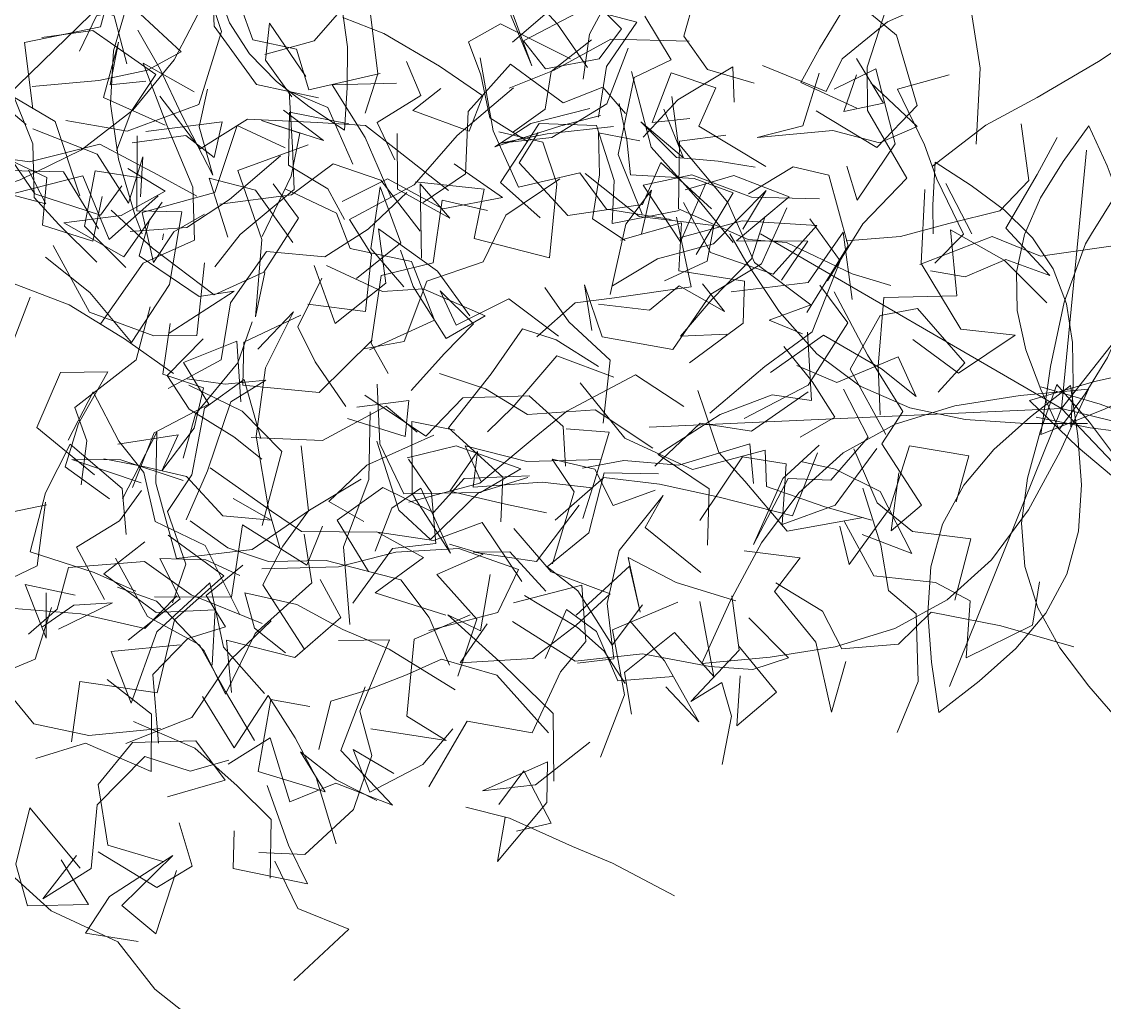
# Model space of a CAD drawing. Header units: metres. Extents: x 0 to 46.1, y -33.1 to 1.9.
# Drawn here: x 41.304 to 41.925, y -10.44 to -9.878 of the extents above; entities that cross this region are included whole.
import ezdxf

# ---------------------------------------------------------------- set-up
doc = ezdxf.new("R2010")
doc.units = ezdxf.units.M
doc.header["$LTSCALE"] = 0.02
doc.layers.add('AB_EXT_MASSIF', color=8, linetype='Continuous', lineweight=9)
doc.layers.add('BLOC_FEUILLAGE', color=7, linetype='Continuous', lineweight=13)
doc.layers.add('ARCHIBOOKS_ARBRE', color=7, linetype='Continuous')

# ---------------------------------------------------------------- blocks, each defined once
blk = doc.blocks.new('AB_ALPHA_7b87773eaf7dd805')
at = {"layer": 'BLOC_FEUILLAGE', "color": 8, "lineweight": 13, "true_color": 0x878787, "transparency": 33554572}
for points in [[(1.9568, -1.07), (1.8765, -1.0329), (1.9035, -0.9842), (1.9592, -0.8921), (1.9678, -0.8402), (1.9348, -0.7916), (1.8495, -0.7414)], [(1.5387, -0.7478), (1.5572, -0.8503), (1.5198, -0.9268), (1.4637, -0.9755)], [(1.542, -0.829), (1.558, -0.7648), (1.6052, -0.8221), (1.61, -0.8961), (1.5741, -0.9636), (1.5648, -1.0285)], [(0.8439, -1.1954), (0.8084, -1.0888), (0.7476, -1.053), (0.6884, -1.0519), (0.6672, -0.9422), (0.652, -0.8715), (0.6751, -0.7763)], [(2.0811, -0.8202), (2.1174, -0.9081), (2.1336, -1.0125), (2.128, -1.1213)], [(0.843, -0.9881), (0.8674, -0.9373), (0.9339, -0.9227), (1.0001, -0.8487)], [(1.1854, -1.0551), (1.097, -1.0357), (1.0362, -0.9525), (1.0337, -0.8955), (1.0703, -0.8417)], [(1.4533, -0.9039), (1.4911, -1.0094), (1.4545, -0.9209), (1.4169, -0.8448)], [(0.8979, -0.8622), (0.8732, -0.9535), (0.7644, -0.9759), (0.7765, -1.0707)], [(1.5709, -1.0116), (1.5283, -0.9495), (1.4586, -0.874), (1.3548, -0.8616), (1.364, -0.916), (1.4128, -0.8603), (1.3447, -0.8787)], [(1.9316, -0.8669), (2.0056, -0.9059), (1.9719, -1.0111), (1.972, -1.0732), (2.0285, -1.1701), (1.9657, -1.2356), (1.915, -1.3172)], [(0.6162, -0.8758), (0.7217, -0.9019), (0.8055, -0.9028), (0.8928, -0.9375), (0.9109, -1.0063)], [(1.031, -0.8904), (1.0922, -0.883), (1.0275, -0.9025), (1.0466, -0.9601), (1.014, -1.0646), (0.9116, -1.103), (0.8238, -1.0875)], [(1.0562, -0.8738), (1.0914, -0.9721), (1.1539, -0.9854), (1.1718, -1.0434), (1.2741, -1.0202)], [(1.2527, -1.0772), (1.2707, -1.0204), (1.2582, -0.9198), (1.3615, -0.8792)], [(1.4779, -0.8769), (1.5379, -0.9195), (1.6419, -0.9464), (1.5985, -1.0102), (1.5866, -1.0829)], [(1.8236, -0.8798), (1.8065, -0.9341), (1.7238, -0.9135), (1.7093, -0.9669), (1.7428, -1.0145), (1.8097, -1.0338)], [(1.1089, -0.9927), (1.1794, -0.9732), (1.2426, -0.9007), (1.2948, -0.9187)], [(1.558, -0.9324), (1.4792, -0.9735), (1.511, -1.0133), (1.5877, -0.9992), (1.6198, -0.956), (1.5734, -0.9098)], [(0.9104, -0.9165), (0.9888, -0.9893), (0.9404, -1.0154), (0.8709, -1.0304), (0.7753, -1.0388)], [(2.0529, -0.9233), (2.0007, -0.9461), (1.9361, -0.9993), (1.913, -1.046), (1.8216, -1.0089)], [(1.9669, -0.9265), (2.0139, -0.965), (2.0434, -1.0662), (1.9857, -1.1261), (1.8986, -1.0735)], [(1.2203, -0.9398), (1.2791, -0.9627), (1.359, -1.0097), (1.421, -1.0523), (1.4015, -1.103), (1.3207, -1.0733), (1.3609, -1.0416)], [(1.6493, -1.2216), (1.6148, -1.136), (1.638, -1.0259), (1.6911, -1.0005), (1.653, -0.938)], [(0.8964, -1.131), (0.9171, -1.0747), (0.9525, -1.0217), (0.8622, -0.9587), (0.7893, -0.9686)], [(0.9266, -0.9583), (0.9588, -1.0141), (0.9899, -1.08), (1.0344, -1.1656), (1.0146, -1.0965), (1.0266, -1.0428)], [(1.1676, -1.0244), (1.1152, -0.9479), (1.1096, -1.0012), (1.1475, -1.0538)], [(1.4851, -1.1176), (1.431, -1.0836), (1.4181, -1.0222), (1.4007, -0.975), (1.4462, -0.949), (1.5466, -0.9991)], [(2.0656, -1.1531), (2.1417, -1.0944), (2.2152, -1.0545), (2.3031, -1.0028), (2.3734, -0.9566), (2.4487, -0.9827)], [(0.9383, -1.031), (0.8869, -1.0364), (0.8989, -0.9752), (0.8774, -1.0545), (0.9661, -1.0944)], [(1.459, -1.041), (1.5234, -1.0154), (1.6047, -0.971), (1.7165, -0.9737)], [(1.4635, -1.1047), (1.5105, -1.0712), (1.5189, -1.0171), (1.5766, -0.972)], [(0.6839, -0.9893), (0.7422, -1.0364), (0.7765, -1.1211), (0.7781, -1.1978), (0.8137, -1.2363), (0.868, -1.2903)], [(1.6292, -0.9837), (1.5987, -1.0635), (1.52, -1.1119), (1.4464, -1.1202), (1.5135, -1.1064), (1.6082, -1.0961)], [(0.8738, -1.3784), (0.9343, -1.292), (1.0081, -1.2589), (1.0056, -1.1832), (0.9682, -1.0941), (0.9346, -1.0052), (1.0077, -1.0465)], [(1.3115, -1.0032), (1.3324, -1.0517), (1.2698, -1.0905), (1.2952, -1.1441)], [(1.6256, -1.0776), (1.593, -1.0396), (1.5364, -1.062), (1.4605, -1.0067), (1.4003, -1.0746), (1.3964, -1.1637), (1.3356, -1.2049)], [(1.4171, -0.9978), (1.436, -1.1021), (1.472, -1.1829), (1.5601, -1.1625), (1.5982, -1.2146), (1.6909, -1.2294)], [(1.9566, -0.9985), (1.995, -1.0628), (1.9384, -1.0746), (1.9566, -1.0222)], [(1.6343, -1.0174), (1.6622, -1.1256), (1.731, -1.2028), (1.7797, -1.2621)], [(1.781, -1.0611), (1.7791, -1.0106), (1.7004, -1.0579), (1.6508, -1.1114)], [(1.7175, -1.0845), (1.6637, -1.0903), (1.6908, -1.0194), (1.7548, -1.0407), (1.7304, -1.0956), (1.8267, -1.1536)], [(1.9031, -1.0197), (1.8795, -1.095), (1.8141, -1.1118), (1.9225, -1.1019), (1.9895, -1.1194), (2.0436, -1.0963), (1.9772, -1.0337)], [(1.9243, -1.0427), (1.984, -1.0137), (2.0119, -1.1211), (1.9575, -1.2015), (1.9424, -1.1529)], [(2.0686, -1.2917), (2.1097, -1.2503), (2.0715, -1.1716), (2.054, -1.1225), (2.0154, -1.0428), (2.0892, -1.0222)], [(0.7666, -1.093), (0.6842, -1.024), (0.7242, -1.113), (0.7793, -1.1925), (0.8734, -1.2233), (0.904, -1.1813)], [(1.2974, -1.0341), (1.2054, -1.0363), (1.2524, -1.1121), (1.2899, -1.1979)], [(1.3718, -1.188), (1.2982, -1.1298), (1.253, -1.0946), (1.1842, -1.0905), (1.0837, -1.0858), (1.0159, -1.1281), (0.9581, -1.0527)], [(1.0369, -1.2972), (1.0732, -1.2509), (1.1507, -1.1866), (1.1485, -1.1261), (1.1435, -1.0457), (1.1989, -1.0688), (1.2348, -1.1502)], [(1.4652, -1.0405), (1.3841, -1.1089), (1.3226, -1.1796), (1.2299, -1.2293), (1.2616, -1.2797), (1.253, -1.3611), (1.1705, -1.3508)], [(1.8791, -1.393), (1.8313, -1.3737), (1.891, -1.3516), (1.8105, -1.2912), (1.7721, -1.205), (1.7009, -1.1199), (1.692, -1.053)], [(1.6165, -1.0632), (1.6276, -1.1151), (1.6327, -1.1654), (1.7241, -1.1708), (1.7798, -1.191), (1.7268, -1.2796)], [(1.105, -1.2538), (1.1466, -1.1671), (1.159, -1.1058), (1.1038, -1.0873), (1.1928, -1.1162), (1.1354, -1.0729)], [(1.2229, -1.2293), (1.1991, -1.1852), (1.1426, -1.1514), (1.144, -1.0758), (1.2291, -1.0924)], [(1.5743, -1.0705), (1.4898, -1.0918), (1.4382, -1.1252), (1.5329, -1.0951), (1.5899, -1.0804)], [(1.6803, -1.0713), (1.7086, -1.1412), (1.6475, -1.0896), (1.6987, -1.1406), (1.7581, -1.1457), (1.8111, -1.1545)], [(0.7765, -1.0994), (0.8686, -1.1358), (0.9136, -1.2061), (0.9338, -1.1395), (0.9306, -1.197)], [(0.9381, -1.1033), (1.0477, -1.0893), (1.0363, -1.1404), (0.9956, -1.1088), (0.9188, -1.1194)], [(1.0225, -1.2218), (0.9785, -1.2471), (0.949, -1.2909), (0.9328, -1.2191), (1.0373, -1.1907), (1.069, -1.0948), (1.1378, -1.1268)], [(1.5031, -1.2268), (1.4463, -1.1765), (1.5017, -1.0917), (1.5841, -1.0946), (1.6093, -1.1737), (1.6064, -1.2349), (1.7023, -1.2163)], [(1.9416, -1.26), (2.0197, -1.2539), (2.0887, -1.2351), (2.1619, -1.2169), (2.2033, -1.1736), (2.1925, -1.0921)], [(0.6002, -1.1133), (0.6615, -1.1447), (0.7504, -1.1917), (0.8482, -1.1669), (0.8859, -1.2582), (0.9559, -1.1954)], [(0.9259, -1.1095), (0.9252, -1.217), (0.9896, -1.2186), (0.972, -1.3226), (0.9176, -1.4058), (0.8581, -1.3341), (0.7946, -1.2834)], [(1.2983, -1.1059), (1.2988, -1.1861), (1.3737, -1.2275), (1.3312, -1.1783), (1.333, -1.2849)], [(1.3245, -1.1756), (1.4228, -1.186), (1.4089, -1.2564), (1.5167, -1.2842), (1.5272, -1.1782), (1.5069, -1.1185), (1.444, -1.1036)], [(1.7487, -1.214), (1.6762, -1.1478), (1.6499, -1.2079), (1.5427, -1.2235), (1.4733, -1.1484), (1.5002, -1.1046)], [(1.6462, -1.1165), (1.587, -1.1053), (1.5882, -1.1655), (1.578, -1.2283), (1.625, -1.2596)], [(1.7693, -1.1084), (1.703, -1.1173), (1.7014, -1.2141), (1.8012, -1.2579), (1.856, -1.2621), (1.9505, -1.307), (2.0057, -1.3237)], [(2.0627, -1.3027), (2.1124, -1.3117), (2.1706, -1.2865), (2.2334, -1.3094), (2.1706, -1.2419), (2.2153, -1.165), (2.2439, -1.1119)], [(0.6496, -1.1298), (0.6866, -1.2296), (0.7135, -1.1853), (0.795, -1.2069), (0.7699, -1.1588)], [(1.0111, -1.196), (0.9553, -1.1654), (0.8723, -1.1214), (0.7716, -1.1467), (0.6621, -1.1315)], [(1.1088, -1.3055), (1.0954, -1.3687), (1.1043, -1.2579), (1.07, -1.1593), (1.171, -1.1222)], [(0.8755, -1.1966), (0.8625, -1.2605), (0.7901, -1.2377), (0.7965, -1.1694), (0.7431, -1.1441)], [(0.9157, -1.2464), (0.9968, -1.2408), (1.0583, -1.2005), (1.1313, -1.1382)], [(0.8706, -1.2427), (0.8205, -1.1609), (0.7403, -1.1591), (0.6879, -1.2149), (0.693, -1.2802), (0.6831, -1.3523)], [(0.9125, -1.1565), (0.9659, -1.1888), (0.9031, -1.2236), (0.8206, -1.2341), (0.9069, -1.2828), (0.9615, -1.2043)], [(0.9097, -1.2982), (0.8503, -1.239), (0.8657, -1.1596), (0.9329, -1.1703)], [(1.0444, -1.2073), (1.1471, -1.1942), (1.2065, -1.1496), (1.2749, -1.1728), (1.3315, -1.2459)], [(1.2195, -1.2035), (1.2846, -1.1711), (1.3637, -1.2141), (1.4492, -1.198), (1.3802, -1.1498)], [(1.8851, -1.3624), (1.9445, -1.2672), (1.917, -1.1658), (1.8659, -1.1539), (1.8015, -1.1924)], [(0.8886, -1.216), (0.9477, -1.2703), (1.0362, -1.3372), (1.1074, -1.3049), (1.157, -1.2275), (1.1207, -1.1782)], [(1.149, -1.2622), (1.0953, -1.1874), (1.029, -1.1703), (1.0556, -1.2549)], [(1.5315, -1.1711), (1.4541, -1.2232), (1.4218, -1.29), (1.3408, -1.3179), (1.3083, -1.4042), (1.2508, -1.4148)], [(1.6816, -1.3172), (1.7425, -1.2893), (1.7523, -1.238), (1.6452, -1.2252), (1.5677, -1.1636)], [(1.9034, -1.1996), (1.8059, -1.1975), (1.7206, -1.1655), (1.6509, -1.18), (1.7042, -1.2613), (1.7404, -1.1774)], [(1.8492, -1.3163), (1.8868, -1.2604), (1.7844, -1.2601), (1.8598, -1.1967), (1.7808, -1.1661), (1.7111, -1.187)], [(0.9704, -1.4717), (1.0461, -1.4303), (1.0594, -1.3488), (1.1109, -1.2753), (1.1946, -1.283), (1.2566, -1.2432), (1.3121, -1.1909)], [(1.2589, -1.4161), (1.3518, -1.3734), (1.3191, -1.2895), (1.2308, -1.271), (1.2115, -1.2203), (1.1379, -1.1854)], [(1.2402, -1.3141), (1.3034, -1.2629), (1.2738, -1.1825), (1.2605, -1.2708), (1.3078, -1.326)], [(1.6485, -1.2499), (1.6626, -1.1873), (1.6261, -1.2362), (1.6037, -1.3368)], [(1.6068, -1.3245), (1.6714, -1.2859), (1.7514, -1.264), (1.8269, -1.188), (1.7935, -1.2433)], [(2.0374, -1.4012), (2.1025, -1.4496), (2.184, -1.3951), (2.1058, -1.3863), (2.0489, -1.2923), (2.0543, -1.1863)], [(1.428, -1.2164), (1.363, -1.2017), (1.3497, -1.2916), (1.2752, -1.3097), (1.2609, -1.4066), (1.2853, -1.4502)], [(1.703, -1.2554), (1.7927, -1.2315), (1.8997, -1.2381), (1.8371, -1.3079), (1.7475, -1.2768), (1.7087, -1.2049)], [(1.5775, -1.3883), (1.5669, -1.323), (1.5919, -1.3973), (1.6935, -1.4154), (1.7479, -1.3364), (1.8206, -1.2931), (1.8567, -1.2127)], [(1.7707, -1.3935), (1.7044, -1.3967), (1.7498, -1.3433), (1.806, -1.2856), (1.8254, -1.2248)], [(2.047, -1.2938), (2.1509, -1.2538), (2.2201, -1.2818), (2.3211, -1.2674), (2.4167, -1.218), (2.3887, -1.2652)], [(0.9717, -1.3924), (1.0649, -1.3321), (1.0147, -1.3398), (0.9286, -1.2812), (0.9438, -1.2285)], [(1.4984, -1.3977), (1.5535, -1.3486), (1.6095, -1.3418), (1.7198, -1.3257), (1.6985, -1.2259)], [(1.717, -1.4345), (1.7941, -1.3781), (1.7961, -1.3176), (1.702, -1.3029), (1.7056, -1.2343), (1.6184, -1.259)], [(1.8897, -1.2282), (1.9331, -1.2886), (1.8929, -1.3903), (1.825, -1.4399), (1.7465, -1.5068)], [(1.1793, -1.2952), (1.2097, -1.3784), (1.2821, -1.3206), (1.2714, -1.2428), (1.3562, -1.3033), (1.4025, -1.3674)], [(1.777, -1.333), (1.8874, -1.3195), (1.9373, -1.2473), (1.9503, -1.344)], [(1.9902, -1.5092), (1.9877, -1.4394), (1.9956, -1.3412), (2.1004, -1.3385), (2.0914, -1.2441), (2.1682, -1.2878), (2.2292, -1.3486)], [(0.6271, -1.2696), (0.5895, -1.3355), (0.6446, -1.3768), (0.6797, -1.4604), (0.7402, -1.4909), (0.7436, -1.4164), (0.7724, -1.3406)], [(0.8055, -1.2668), (0.8577, -1.3619), (0.9495, -1.3961), (1.0114, -1.3955), (1.0221, -1.2916)], [(1.1972, -1.2955), (1.2773, -1.3323), (1.3356, -1.3287), (1.4243, -1.3676), (1.3686, -1.3998), (1.3211, -1.3255), (1.3032, -1.2735)], [(0.9779, -1.4499), (0.9078, -1.4003), (0.8282, -1.3518), (0.7373, -1.3168), (0.6497, -1.3132), (0.5883, -1.2948)], [(1.1906, -1.3132), (1.1558, -1.3832), (1.1809, -1.4333), (1.225, -1.4974)], [(1.3184, -1.4745), (1.3661, -1.4213), (1.4076, -1.3789), (1.3601, -1.3315), (1.3827, -1.3809), (1.4582, -1.3429), (1.5294, -1.3965)], [(1.5099, -1.3267), (1.5445, -1.3761), (1.6033, -1.4307), (1.5934, -1.5211)], [(1.736, -1.3215), (1.7675, -1.361), (1.7024, -1.3245), (1.6599, -1.3594), (1.5868, -1.3509)], [(1.904, -1.3235), (1.9441, -1.3772), (1.887, -1.4668), (1.7953, -1.5143)], [(1.9245, -1.3328), (1.9722, -1.4232), (2.0229, -1.5043), (1.9929, -1.5507), (2.0496, -1.6388), (2.0061, -1.6756), (2.0172, -1.5923)], [(0.9446, -1.3547), (0.9244, -1.4306), (0.8366, -1.4987), (0.8535, -1.5466), (0.8457, -1.6094)], [(1.0985, -1.4152), (1.1496, -1.3617), (1.1099, -1.4417), (1.0961, -1.54), (1.1139, -1.6441), (1.1304, -1.6998)], [(1.9987, -1.5372), (1.9474, -1.444), (1.9903, -1.3671), (2.0441, -1.3571), (2.1118, -1.4345), (2.0736, -1.4768)], [(0.8982, -1.5515), (0.9845, -1.5378), (0.9613, -1.5895), (1.0075, -1.5285), (1.0207, -1.4707), (0.9626, -1.4508), (0.9733, -1.3785)], [(1.0905, -1.3758), (1.0699, -1.4345), (1.0092, -1.5082), (0.9916, -1.5715)], [(1.1602, -1.3666), (1.0787, -1.4052), (1.0773, -1.4667), (1.1866, -1.4772), (1.2626, -1.4024)], [(1.587, -1.4398), (1.5261, -1.4016), (1.4777, -1.3859), (1.4331, -1.4505), (1.372, -1.528), (1.4498, -1.5984), (1.4471, -1.6626)], [(1.8865, -1.391), (1.892, -1.4885), (1.8355, -1.4806), (1.7612, -1.5089), (1.6723, -1.5661), (1.7453, -1.6152), (1.743, -1.6959)], [(1.8333, -1.4487), (1.909, -1.3949), (1.9924, -1.4433), (2.0422, -1.4832), (2.0162, -1.426), (1.9281, -1.4629), (1.8711, -1.4387)], [(1.0745, -1.4904), (1.0687, -1.4035), (0.9921, -1.4342), (1.0284, -1.4938), (0.9501, -1.5351), (0.9192, -1.6134)], [(1.0204, -1.4002), (0.969, -1.4528), (1.0002, -1.501), (1.0642, -1.5407), (1.1043, -1.5726)], [(1.8525, -1.4115), (1.8928, -1.4617), (1.9253, -1.5124), (1.8756, -1.5411)], [(1.6089, -1.4555), (1.5269, -1.4248), (1.464, -1.4983), (1.428, -1.5334)], [(0.8864, -1.6294), (0.8226, -1.5838), (0.8416, -1.5218), (0.8839, -1.4478), (0.8159, -1.4487), (0.7822, -1.5276), (0.8645, -1.5952)], [(0.9958, -1.6596), (1.0266, -1.5896), (1.0599, -1.4907), (1.1101, -1.4596), (1.052, -1.4654), (0.9974, -1.4579)], [(1.3149, -1.6344), (1.4166, -1.6071), (1.4945, -1.5422), (1.5413, -1.5042), (1.6396, -1.4518), (1.7092, -1.4974)], [(1.3592, -1.4499), (1.4251, -1.4721), (1.485, -1.5087), (1.5818, -1.5019), (1.6646, -1.5568)], [(1.103, -1.5431), (1.0792, -1.4585), (1.0222, -1.4998), (1.0043, -1.5954), (0.9693, -1.6477), (0.9954, -1.7232), (0.9765, -1.7785)], [(1.1051, -1.6677), (1.1333, -1.5619), (1.0763, -1.5041), (0.9997, -1.4665)], [(1.3125, -1.5709), (1.3827, -1.5537), (1.4754, -1.5867), (1.4178, -1.6207), (1.3081, -1.6225), (1.2733, -1.551), (1.2699, -1.4654)], [(1.5605, -1.4632), (1.6245, -1.5426), (1.7214, -1.5878), (1.8254, -1.56), (1.8276, -1.6119), (1.9099, -1.6407), (1.978, -1.6604)], [(1.9378, -1.4727), (1.9732, -1.5413), (1.9195, -1.6031), (1.8587, -1.6004), (1.8088, -1.695), (1.851, -1.6003), (1.9029, -1.5527)], [(0.827, -1.5455), (0.8627, -1.4761), (0.8995, -1.5468), (0.9352, -1.5918), (0.9517, -1.6621), (1.0233, -1.6967), (1.0727, -1.796)], [(1.2405, -1.4984), (1.3151, -1.4885), (1.3097, -1.5402), (1.2272, -1.5144)], [(1.252, -1.4813), (1.3394, -1.5397), (1.3922, -1.4851), (1.4876, -1.4818), (1.5361, -1.5262), (1.5394, -1.5827)], [(1.6675, -1.5829), (1.7326, -1.521), (1.806, -1.5327), (1.887, -1.4763)], [(1.7293, -1.4744), (1.7593, -1.5632), (1.7965, -1.6041), (1.8571, -1.676), (1.9662, -1.6565)], [(1.0893, -1.5416), (1.1912, -1.5461), (1.2824, -1.497), (1.3271, -1.5341)], [(1.2307, -1.8098), (1.2215, -1.6984), (1.2577, -1.6017), (1.2596, -1.5048)], [(1.3809, -1.5312), (1.3195, -1.519), (1.3199, -1.6223), (1.3747, -1.7073), (1.3322, -1.6144), (1.2907, -1.6431), (1.2667, -1.7048)], [(0.9048, -1.6295), (0.9538, -1.5342), (0.9524, -1.6071), (0.9823, -1.7151), (1.0907, -1.702), (1.1728, -1.6458), (1.2467, -1.6012)], [(1.5643, -1.6578), (1.5808, -1.6062), (1.6023, -1.534), (1.5407, -1.5295)], [(1.2504, -1.662), (1.2004, -1.6333), (1.2549, -1.5815), (1.3508, -1.5385)], [(1.4857, -1.5991), (1.4153, -1.6207), (1.346, -1.688), (1.3006, -1.646), (1.269, -1.5472)], [(1.8091, -1.6074), (1.8036, -1.551), (1.7018, -1.5812), (1.623, -1.5749), (1.564, -1.5856)], [(0.9239, -1.7619), (0.8644, -1.7354), (0.7725, -1.7056), (0.7943, -1.621), (0.8299, -1.5515), (0.9045, -1.6149), (0.9102, -1.6807)], [(1.165, -1.8444), (1.1057, -1.753), (1.1344, -1.6972), (1.1712, -1.647), (1.1607, -1.5539)], [(1.5124, -1.6496), (1.4534, -1.6372), (1.3737, -1.6184), (1.4136, -1.5618), (1.4074, -1.6131), (1.5061, -1.6058), (1.5777, -1.6138)], [(1.418, -1.6045), (1.396, -1.5539), (1.4841, -1.576), (1.5902, -1.5731)], [(1.5246, -1.6603), (1.5943, -1.599), (1.6742, -1.6084), (1.7598, -1.6274), (1.8646, -1.6538), (1.9007, -1.5638)], [(1.7318, -1.6607), (1.793, -1.5693), (1.8558, -1.5793), (1.8499, -1.6663), (1.9259, -1.6386), (1.9856, -1.5574)], [(1.9325, -1.6687), (1.9462, -1.7235), (2.0044, -1.6431), (2.0322, -1.5539), (2.1175, -1.5682), (2.0995, -1.6341)], [(1.9528, -1.5579), (1.9863, -1.6353), (2.0365, -1.6766), (2.1202, -1.6867), (2.0973, -1.7747)], [(0.9918, -1.6034), (0.9023, -1.5736), (0.8322, -1.5733), (0.9316, -1.6069)], [(0.8781, -1.5721), (0.9347, -1.5835), (0.9965, -1.5978), (1.0486, -1.6539), (1.1177, -1.6601), (1.0633, -1.6291)], [(1.3148, -1.5727), (1.3474, -1.6209), (1.3536, -1.6938), (1.2918, -1.7009), (1.2348, -1.7789)], [(1.6679, -1.6174), (1.608, -1.6393), (1.5814, -1.5872), (1.5205, -1.573), (1.552, -1.6198), (1.5209, -1.7228)], [(1.8767, -1.5761), (1.9257, -1.5871), (1.9906, -1.6192), (2.0356, -1.708), (1.9645, -1.6807)], [(1.4772, -1.7481), (1.42, -1.6633), (1.3504, -1.6893), (1.2704, -1.6774), (1.1611, -1.6762), (1.1181, -1.6472), (1.0305, -1.5852)], [(1.2571, -1.7335), (1.2123, -1.6602), (1.2779, -1.6132), (1.3505, -1.6492), (1.3944, -1.6004), (1.488, -1.5966)], [(1.6498, -1.7816), (1.6062, -1.8393), (1.5574, -1.7613), (1.5131, -1.727), (1.5731, -1.6783), (1.5951, -1.5925), (1.6726, -1.5937)], [(0.5171, -1.745), (0.5334, -1.6917), (0.584, -1.6344), (0.6344, -1.6022), (0.7081, -1.6564), (0.7957, -1.638)], [(0.9321, -1.6176), (0.9004, -1.6612), (0.8387, -1.699), (0.8788, -1.774)], [(1.7332, -1.735), (1.6537, -1.6706), (1.6796, -1.6249), (1.6162, -1.7035), (1.5991, -1.7797), (1.609, -1.8587), (1.5568, -1.865)], [(1.9656, -1.6144), (1.9913, -1.6961), (2.0024, -1.761), (2.0422, -1.7943), (2.0448, -1.8912), (2.0146, -1.9642)], [(0.5722, -1.872), (0.6761, -1.8583), (0.6356, -1.821), (0.6856, -1.772), (0.7823, -1.7256), (0.7946, -1.6346)], [(1.5112, -1.7619), (1.4598, -1.7057), (1.4079, -1.7062), (1.4978, -1.7193), (1.5593, -1.6385)], [(0.9505, -1.7701), (1.061, -1.7707), (1.0767, -1.6667), (1.1691, -1.7246), (1.1913, -1.6689)], [(1.3733, -1.868), (1.3444, -1.7995), (1.3035, -1.7459), (1.1968, -1.7178), (1.1142, -1.7195), (1.0558, -1.6998), (1.0016, -1.6612)], [(1.4653, -1.6719), (1.5189, -1.7343), (1.6033, -1.7656), (1.5546, -1.8107), (1.4929, -1.8585), (1.3886, -1.8648), (1.4273, -1.8085)], [(1.9387, -1.6618), (1.9814, -1.74), (2.0699, -1.7493), (2.1194, -1.7758), (2.1134, -1.8574), (2.2085, -1.8105), (2.2186, -1.7486)], [(0.9701, -1.6819), (1.0502, -1.7398), (0.9794, -1.8032), (0.9545, -1.9078), (0.8437, -1.8914), (0.8319, -1.978)], [(1.1653, -1.6801), (1.1763, -1.7498), (1.095, -1.8227), (1.0523, -1.9093), (1.0216, -1.8472), (0.9535, -1.7761), (0.8977, -1.756)], [(1.2691, -1.6767), (1.3362, -1.7139), (1.2669, -1.7645), (1.3682, -1.7965)], [(0.6389, -1.7718), (0.6258, -1.7056), (0.7272, -1.7307), (0.7377, -1.7858), (0.8451, -1.7944), (0.9369, -1.8152), (0.9826, -1.7686)], [(0.9368, -1.6914), (0.878, -1.7369), (0.9529, -1.7924), (1.0377, -1.7887), (1.0333, -1.8679)], [(1.1043, -1.73), (1.2144, -1.7269), (1.2966, -1.706), (1.3866, -1.7006), (1.4724, -1.7311), (1.4425, -1.7923), (1.3435, -1.8181)], [(1.3733, -1.6947), (1.4214, -1.7091), (1.3551, -1.7378), (1.4126, -1.8022), (1.3855, -1.8837)], [(1.7953, -1.7041), (1.8758, -1.7142), (1.8392, -1.7626), (1.8984, -1.835), (1.9207, -1.9354), (1.941, -1.8627)], [(1.1048, -1.8083), (1.003, -1.767), (0.9362, -1.7195), (0.8275, -1.7278), (0.8113, -1.7877), (0.7699, -1.8235)], [(1.094, -1.9761), (1.0524, -1.9058), (1.0152, -1.8387), (0.9407, -1.7984), (0.8948, -1.7145)], [(0.9131, -1.8322), (0.9873, -1.7728), (0.9585, -1.7153), (1.0244, -1.7169), (1.073, -1.7393)], [(1.5547, -1.7961), (1.6312, -1.726), (1.6464, -1.7918), (1.6295, -1.7137), (1.698, -1.7496), (1.7838, -1.7758)], [(1.0774, -1.7246), (1.0247, -1.7681), (1.0525, -1.8129), (0.9983, -1.8295), (0.9484, -1.8811), (0.9563, -1.9799)], [(0.8372, -1.7677), (0.7651, -1.7522), (0.7956, -1.8292), (0.7955, -1.7641)], [(0.9873, -1.8386), (0.8885, -1.8482), (0.9174, -1.9223), (0.9538, -1.8201), (1.0299, -1.75), (1.0496, -1.8422), (1.1081, -1.9087)], [(1.0611, -1.9072), (1.0539, -1.8321), (1.1516, -1.8571), (1.2178, -1.7997), (1.1881, -1.7452)], [(1.4315, -1.7378), (1.4177, -1.8187), (1.371, -1.7959), (1.4498, -1.8668), (1.522, -1.9373), (1.5228, -2.0341)], [(1.8407, -1.7498), (1.9078, -1.7904), (1.9356, -1.8444), (2.0165, -1.838), (2.0635, -1.7919), (2.1635, -1.8114), (2.268, -1.8419)], [(1.3813, -1.9031), (1.287, -1.845), (1.2204, -1.8167), (1.1544, -1.7808), (1.0803, -1.7645), (1.0939, -1.815), (1.1383, -1.8504)], [(1.4648, -1.7784), (1.5628, -1.7532), (1.5685, -1.834), (1.5323, -1.8774), (1.4918, -1.9647), (1.3985, -1.9481), (1.3436, -2.0422)], [(1.4807, -1.7679), (1.5567, -1.8141), (1.5948, -1.8478), (1.6249, -1.8942)], [(1.778, -1.7684), (1.7884, -1.8465), (1.7192, -1.9199), (1.7636, -1.8927), (1.7775, -1.941), (1.764, -2.0102)], [(0.7903, -1.8129), (0.8351, -1.782), (0.8906, -1.7785), (0.813, -1.8162)], [(1.5897, -1.9996), (1.624, -1.9103), (1.6069, -1.8172), (1.7007, -1.7775)], [(1.732, -1.7765), (1.7523, -1.884), (1.6959, -1.821), (1.6242, -1.8786), (1.634, -1.9381)], [(0.6829, -1.9422), (0.7221, -1.8832), (0.7797, -1.8593), (0.803, -1.7852)], [(1.2605, -1.959), (1.3685, -1.9759), (1.312, -1.941), (1.3226, -1.8306), (1.4027, -1.7957)], [(1.5103, -1.8586), (1.541, -1.7883), (1.5841, -1.8197), (1.6147, -1.8905), (1.6941, -1.8844)], [(0.9096, -1.98), (1.004, -1.9431), (1.0602, -1.86), (1.1176, -1.8044)], [(1.4635, -1.8055), (1.5532, -1.862), (1.6499, -1.8516), (1.7465, -1.8697), (1.8078, -1.8741), (1.8589, -1.8575), (1.8022, -1.8001)], [(1.6832, -1.8992), (1.7304, -1.949), (1.6815, -1.8618), (1.6317, -1.8042)], [(1.2145, -1.8326), (1.2875, -1.8317), (1.2448, -1.934), (1.2619, -1.9975), (1.2356, -2.0749), (1.166, -2.1391), (1.0999, -2.1363)], [(1.7875, -1.8402), (1.8419, -1.9064), (1.7851, -1.9548), (1.79, -1.883)], [(1.515, -1.9647), (1.441, -1.8822), (1.3617, -1.8595), (1.3115, -1.8818), (1.2553, -1.9037), (1.2031, -1.9197), (1.186, -1.989)], [(0.8828, -1.8883), (0.9464, -1.9382), (0.9457, -2.0201), (0.8516, -1.9796), (0.7804, -2.0019)], [(1.056, -2.01), (1.1164, -1.9723), (1.1447, -2.0638), (1.2105, -2.0368), (1.2916, -2.0685), (1.2174, -1.9901), (1.2524, -1.8988)], [(0.9593, -1.9589), (0.8565, -1.9689), (0.7779, -1.9518), (0.7453, -1.9122), (0.6855, -1.9526), (0.7035, -2.0225)], [(1.0194, -1.913), (1.065, -1.9866), (1.1135, -1.9113), (1.1524, -1.9719), (1.1825, -2.029), (1.2109, -2.1239)], [(1.2692, -2.0618), (1.211, -2.0323), (1.1598, -1.9922), (1.1952, -2.0496), (1.0993, -2.0204), (1.1171, -1.917), (1.1733, -1.9271)], [(0.9205, -1.9487), (1.0086, -1.9867), (1.0692, -2.0407), (1.1178, -2.0892), (1.1164, -2.1732)], [(1.3779, -1.9593), (1.3351, -2.0105), (1.2593, -2.0498), (1.2352, -1.9889), (1.2938, -2.0231)], [(0.9692, -2.0566), (1.0517, -2.0329), (1.0099, -1.9762), (0.919, -1.9787), (0.8699, -2.0388), (0.8838, -2.1258), (0.9624, -2.1491)], [(1.5746, -1.9783), (1.4967, -2.0396), (1.4206, -2.0482), (1.5137, -2.0064), (1.5126, -2.0647), (1.4421, -2.1495), (1.4529, -2.0861)], [(0.839, -2.1406), (0.7907, -2.2027), (0.8598, -2.1591), (0.8683, -2.0683), (0.9366, -1.9986), (1.0016, -2.0197), (1.0572, -2.0042)], [(1.4439, -2.0676), (1.4799, -2.0194), (1.5192, -2.0944), (1.4695, -2.1057)], [(1.112, -2.0405), (1.1425, -2.1261), (1.1699, -2.1813), (1.0634, -2.1591), (1.0646, -2.1051)], [(0.844, -2.1587), (0.772, -2.0723), (0.7522, -2.1532), (0.7686, -2.2128), (0.8559, -2.2111), (0.8169, -2.1468)], [(1.3966, -2.0714), (1.4591, -2.087), (1.5495, -2.1276), (1.6067, -2.1515), (1.6955, -2.1984)], [(0.6856, -2.087), (0.724, -2.1488), (0.8027, -2.2199), (0.8979, -2.2644), (0.9511, -2.3322), (1.0037, -2.3737)], [(0.9858, -2.0939), (1.0046, -2.1558), (0.9539, -2.1866), (0.8698, -2.1354)], [(0.982, -2.1624), (0.9526, -2.2528), (0.904, -2.2124), (0.977, -2.1406), (0.8864, -2.1992), (0.8518, -2.2521), (0.9272, -2.2637)], [(1.1232, -2.1488), (1.156, -2.2164), (1.2293, -2.246), (1.1501, -2.3199)]]:
    blk.add_lwpolyline(points, dxfattribs=at)

msp = doc.modelspace()

# ---------------------------------------------------------------- linework, layer by layer
at = {"layer": 'AB_EXT_MASSIF', "lineweight": 9, "true_color": 0x606060, "transparency": 33554597}
for points in [[(41.37313, -10), (41.36927, -9.98959), (41.35969, -9.95713), (41.35502, -9.92552), (41.35673, -9.89501), (41.36537, -9.8657), (41.3804, -9.8375), (41.40033, -9.81015), (41.4229, -9.78325)], [(41.43487, -9.78555), (41.42333, -9.8268), (41.4095, -9.8657), (41.39144, -9.90026), (41.36787, -9.92914), (41.33833, -9.95187), (41.30327, -9.96893), (41.26399, -9.98164), (41.22242, -9.992), (41.23397, -9.95075), (41.2478, -9.91185), (41.26585, -9.87729), (41.28942, -9.84841), (41.31896, -9.82568), (41.35402, -9.80862), (41.3933, -9.79591), (41.43487, -9.78555)], [(41.4148, -9.78943), (41.43507, -9.80291), (41.45366, -9.81721), (41.46916, -9.83303), (41.48063, -9.85084), (41.48772, -9.87079), (41.49079, -9.89273), (41.49076, -9.91619), (41.48906, -9.94047), (41.46879, -9.92699), (41.4502, -9.91268), (41.4347, -9.89686), (41.42323, -9.87906), (41.41613, -9.8591), (41.41307, -9.83716), (41.4131, -9.81371), (41.4148, -9.78943)], [(41.42, -9.8), (41.23942, -9.97548)], [(41.91735, -10), (41.93178, -9.97662), (41.95584, -9.95246), (41.98559, -9.93278), (42, -9.92592)], [(41.879, -10), (41.88812, -9.97931), (41.90097, -9.95859), (41.91575, -9.93805), (41.92629, -9.96105), (41.93491, -9.98386), (41.93854, -10)], [(41.90973, -10), (41.91439, -9.95198)], [(41.82656, -10), (41.8263, -9.98357), (41.8276, -9.95895), (41.84835, -9.97225), (41.86744, -9.98641), (41.88122, -10)], [(41.84867, -10), (41.83382, -9.97108)], [(41.38538, -10), (41.3848, -10.00337)], [(41.91494, -10.10866), (41.87926, -10.10872), (41.84495, -10.10641), (41.81316, -10.09973), (41.78469, -10.08735), (41.75979, -10.06879), (41.7382, -10.04453), (41.71915, -10.0159), (41.71007, -10)], [(41.9, -10.1), (41.72749, -10)], [(41.89881, -10.11219), (41.88827, -10.08919), (41.87965, -10.06638), (41.8746, -10.04391), (41.8742, -10.0219), (41.87883, -10.00038), (41.879, -10)], [(41.88122, -10), (41.88341, -10.00216), (41.89534, -10.01999), (41.90288, -10.04008), (41.90636, -10.06224), (41.90675, -10.086), (41.90545, -10.11062)], [(41.88825, -10.11489), (41.89377, -10.07609), (41.90164, -10.03915), (41.91387, -10.00564), (41.91735, -10)], [(41.93854, -10), (41.93997, -10.00633), (41.94037, -10.02834), (41.93573, -10.04986), (41.92644, -10.07093), (41.91359, -10.09165), (41.89881, -10.11219)], [(41.9, -10.1), (41.97892, -10)], [(41.9, -10.1), (41.90973, -10)], [(42, -10.05309), (41.98855, -10.06459), (41.9588, -10.08426), (41.9247, -10.10051), (41.88825, -10.11489)], [(41.88178, -10.09555), (41.91895, -10.08457), (41.95541, -10.07648), (41.99057, -10.07371), (42, -10.07489)], [(41.91551, -10.089), (41.89924, -10.12475), (41.88124, -10.15806), (41.86002, -10.18683), (41.8346, -10.20968), (41.80463, -10.22613), (41.77046, -10.23665), (41.73308, -10.24264), (41.69396, -10.24618), (41.71022, -10.21042), (41.72823, -10.17712), (41.74945, -10.14835), (41.77487, -10.12549), (41.80484, -10.10905), (41.839, -10.09853), (41.87639, -10.09254), (41.91551, -10.089)], [(41.90528, -10.08687), (41.90948, -10.1158), (41.91161, -10.14389), (41.9099, -10.17044), (41.90318, -10.19497), (41.89104, -10.21732), (41.87389, -10.23765), (41.8529, -10.25644), (41.82983, -10.27439), (41.82563, -10.24547), (41.8235, -10.21738), (41.82521, -10.19083), (41.83193, -10.1663), (41.84407, -10.14395), (41.86123, -10.12362), (41.88222, -10.10483), (41.90528, -10.08687)], [(41.8974, -10.08639), (41.91617, -10.10799), (41.93279, -10.13), (41.94544, -10.15277), (41.95289, -10.17653), (41.95472, -10.20136), (41.95135, -10.22719), (41.94401, -10.25377), (41.93451, -10.28077), (41.91574, -10.25917), (41.89912, -10.23716), (41.88648, -10.21439), (41.87903, -10.19063), (41.8772, -10.1658), (41.88057, -10.13997), (41.88791, -10.11339), (41.8974, -10.08639)], [(41.88819, -10.08757), (41.92219, -10.0975), (41.95421, -10.10929), (41.98261, -10.12454), (42, -10.13906)], [(42, -10.17685), (41.99985, -10.17683), (41.96823, -10.16511), (41.93831, -10.14643), (41.90969, -10.12243), (41.88178, -10.09555)], [(41.9, -10.1), (41.66367, -10.11084)], [(41.9, -10.1), (41.83587, -10.25939)], [(41.9, -10.1), (42, -10.20524)], [(41.9, -10.1), (42, -10.12444)], [(42, -10.10918), (41.97547, -10.11457), (41.94672, -10.11495), (41.91653, -10.11111), (41.88554, -10.10498)]]:
    msp.add_lwpolyline(points, dxfattribs=at)

# ---------------------------------------------------------------- block references
at = {"layer": 'ARCHIBOOKS_ARBRE', "transparency": 33554687, "xscale": 0.4, "yscale": 0.4}
msp.add_blockref('AB_ALPHA_7b87773eaf7dd805', (41, -9.5), dxfattribs=at)

doc.saveas('drawing.dxf')
